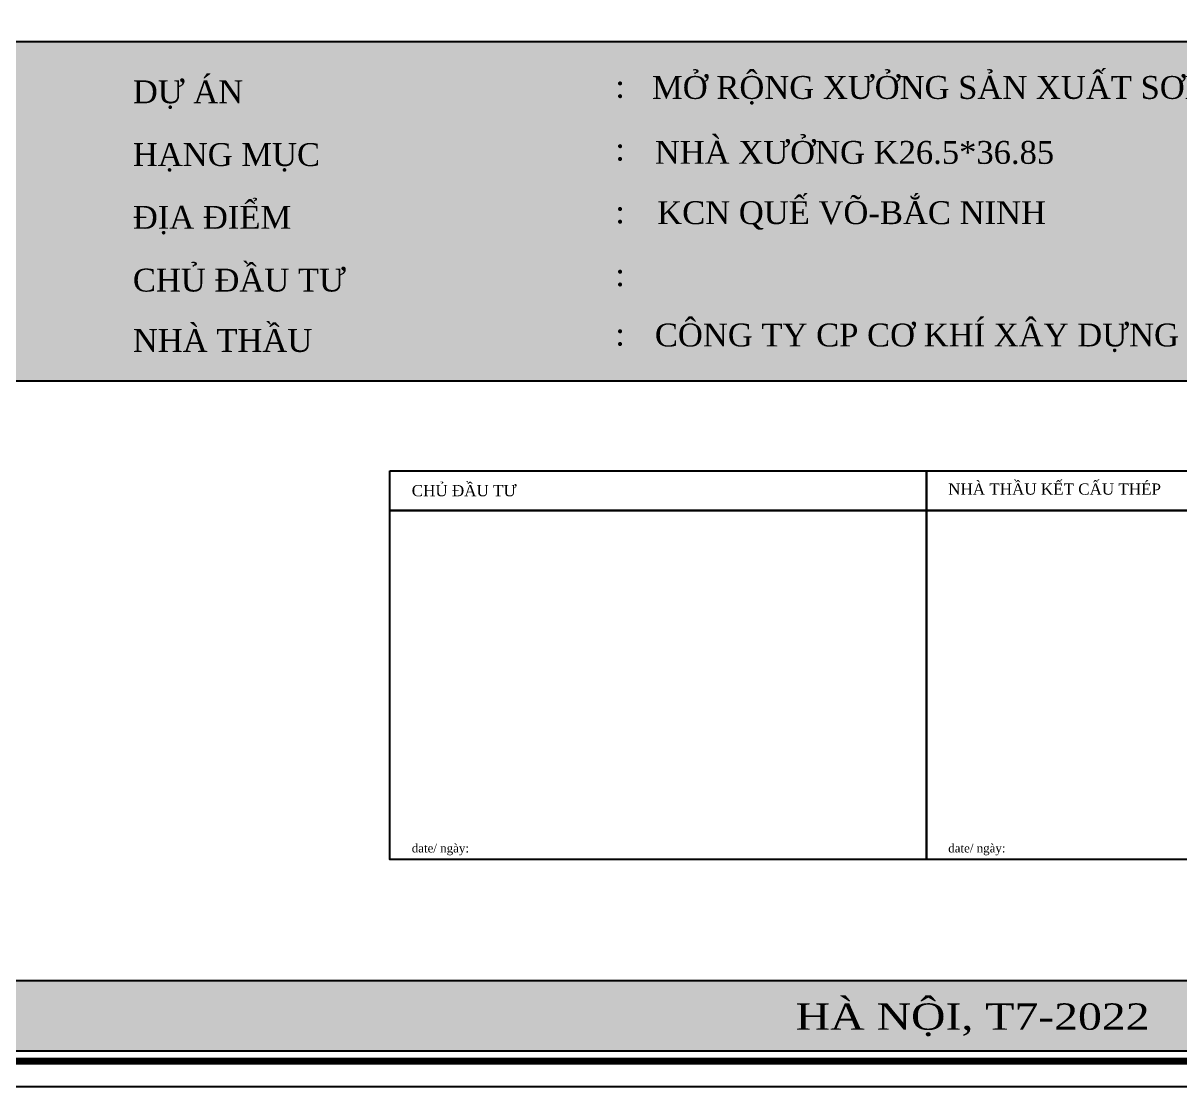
# Model space of a CAD drawing. Header units: inches. Extents: x 340055 to 349452, y -34649 to -30845.
# Drawn here: x 342817.2 to 343080.7, y -31720.1 to -31477.8 of the extents above; entities that cross this region are included whole.
import ezdxf
from ezdxf.enums import TextEntityAlignment as Align

# ---------------------------------------------------------------- set-up
doc = ezdxf.new("R2010")
doc.units = ezdxf.units.IN
doc.header["$MEASUREMENT"] = 0
for name, color, linetype in [('7', 7, 'Continuous'), ('DIM', 8, 'Continuous'), ('KHUNG BV', 7, 'Continuous'), ('NET IN', 3, 'Continuous')]:
    doc.layers.add(name, color=color, linetype=linetype)
doc.layers.add('bia', color=7, linetype='Continuous', true_color=0xb6cdbc)
doc.layers.add('Cover text', color=7, linetype='Continuous', true_color=0x52370f)
doc.styles.add('ST3', font='times.ttf', dxfattribs={"width": 0.8})

# ---------------------------------------------------------------- blocks, each defined once
blk = doc.blocks.new('fsdfsdf')
at = {"layer": 'bia'}
h = blk.add_hatch(color=256, dxfattribs=at)
h.dxf.hatch_style = 1
h.paths.add_polyline_path([(29.3, 238.09), (598.95, 238.09), (598.95, 160.77), (29.3, 160.77)])
h = blk.add_hatch(color=256, dxfattribs=at)
h.dxf.hatch_style = 1
h.paths.add_polyline_path([(29.3, 8.2), (598.95, 8.2), (598.95, 24.12), (29.3, 24.12)])
at = {"layer": '7', "lineweight": 20, "ltscale": 100}
blk.add_lwpolyline([(29.3, 411.8), (598.95, 411.8), (598.95, 8.2), (29.3, 8.2)], close=True, dxfattribs=at)
at = {"layer": 'bia'}
for points in [[(29.3, 238.09), (598.95, 238.09), (598.95, 160.77), (29.3, 160.77)], [(29.3, 8.2), (598.95, 8.2), (598.95, 24.12), (29.3, 24.12)]]:
    blk.add_lwpolyline(points, close=True, dxfattribs=at)
at = {"layer": 'Defpoints', "color": 0}
blk.add_lwpolyline([(0, 420), (607.15, 420), (607.15, 0), (0, 0)], close=True, dxfattribs=at)
at = {"layer": 'KHUNG BV', "color": 247, "const_width": 1.54}
blk.add_lwpolyline([(26.95, 414.14), (601.3, 414.14), (601.3, 5.86), (26.95, 5.86)], close=True, dxfattribs=at)

msp = doc.modelspace()

# ---------------------------------------------------------------- linework, layer by layer
at = {"layer": 'DIM'}
for points in [[(342900.7146, -31579.8064), (343022.9632, -31579.8064), (343022.9632, -31588.8595), (342900.7146, -31588.8595)], [(343022.9632, -31579.8064), (343149.6875, -31579.8064), (343149.6875, -31588.8595), (343022.9632, -31588.8595)], [(342900.7146, -31588.8595), (343022.9632, -31588.8595), (343022.9632, -31668.3229), (342900.7146, -31668.3229)], [(343022.9632, -31588.8595), (343149.6875, -31588.8595), (343149.6875, -31668.3229), (343022.9632, -31668.3229)]]:
    msp.add_lwpolyline(points, close=True, dxfattribs=at)
at = {"layer": 'NET IN'}
msp.add_lwpolyline([(342719.3858, -31300.141), (343326.5407, -31300.141), (343326.5407, -31720.141), (342719.3858, -31720.141)], close=True, dxfattribs=at)

# ---------------------------------------------------------------- block references
msp.add_blockref('fsdfsdf', (342719.3858, -31720.141))

# ---------------------------------------------------------------- texts
at = {"layer": '7', "linetype": 'Continuous', "style": 'ST3'}
for s, height, p in [('CHỦ ĐẦU TƯ', 2.56802, (342905.6992, -31585.6115)), ('NHÀ THẦU KẾT CẤU THÉP', 2.56802, (343027.9478, -31585.2571)), ('date/ ngày:', 1.956667, (342905.6992, -31666.7484)), ('date/ ngày:', 1.956667, (343027.9478, -31666.7484))]:
    msp.add_text(s, height=height, dxfattribs=at).set_placement(p)
at = {"layer": '7', "style": 'ST3', "width": 1.2}
msp.add_text('HÀ NỘI, T7-2022', height=6, dxfattribs=at).set_placement((343033.5097, -31707.1329), align=Align.CENTER)
at = {"layer": 'Cover text', "style": 'ST3'}
for s, height, p in [('DỰ ÁN', 5.21368, (342842.15, -31496.0927)), ('MỞ RỘNG XƯỞNG SẢN XUẤT SƠN CÔNG NGHIỆP( POWDER PROJECT)', 5.21368, (342960.4474, -31495.1028)), (':', 5.2137, (342952.0848, -31494.8477)), ('NHÀ XƯỞNG K26.5*36.85', 5.21368, (342961.1015, -31509.893)), ('HẠNG MỤC', 5.21368, (342842.15, -31510.3888)), (':', 5.2137, (342952.0848, -31509.1437)), ('ĐỊA ĐIỂM', 5.21368, (342842.15, -31524.6848)), ('KCN QUẾ VÕ-BẮC NINH', 5.21368, (342961.6331, -31523.6236)), (':', 5.2137, (342952.0848, -31523.4397)), ('CHỦ ĐẦU TƯ', 5.21368, (342842.15, -31538.9808)), (':', 5.2137, (342952.0848, -31537.7357)), ('CÔNG TY CP CƠ KHÍ XÂY DỰNG CPT VIỆT NAM', 5.21368, (342961.1015, -31551.4909)), ('NHÀ THẦU', 5.21368, (342842.15, -31552.736)), (':', 5.2137, (342952.0848, -31551.294))]:
    msp.add_text(s, height=height, dxfattribs=at).set_placement(p)

doc.saveas('drawing.dxf')
